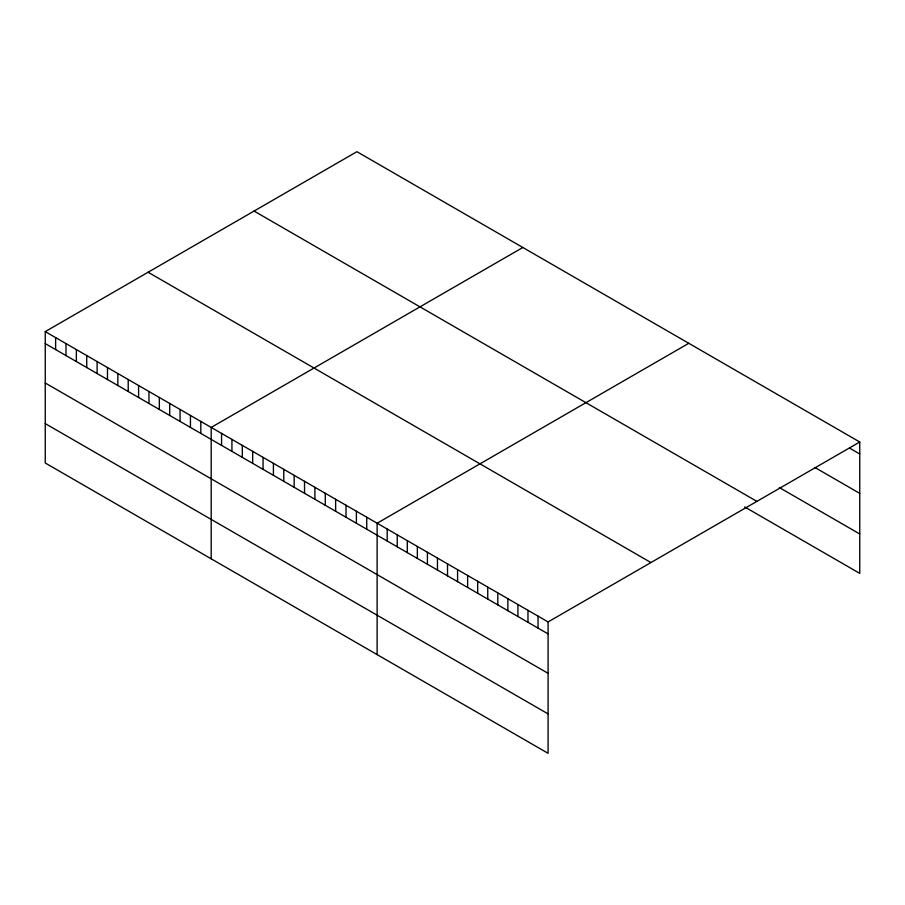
<?xml version="1.0" encoding="UTF-8"?>
<svg xmlns="http://www.w3.org/2000/svg" width="905" height="905" viewBox="0 0 905 905"><rect width="100%" height="100%" fill="white"/><g stroke="black" fill="none" stroke-linecap="round" stroke-linejoin="round"><path stroke-width="1.36" d="M45.25 331.615L548.091 621.927L548.091 753.311L45.25 462.998L45.25 331.615L356.909 151.689L859.75 442.002L859.75 573.385L744.657 506.936M522.841 247.484L211.193 427.42L211.193 558.804M688.784 343.289L377.125 523.226L377.125 654.609M548.091 621.927L859.75 442.002M849.693 448.179L859.75 453.982M815.054 467.58L859.75 493.383M779.296 487.524L859.75 533.984M254.056 211.057L756.908 501.381M148.092 272.235L650.944 562.559M45.25 343.595L548.091 633.907M45.25 382.996L548.091 673.32M45.25 423.597L548.091 713.909M538.034 616.124L538.034 628.104M527.977 610.321L527.977 622.301M517.92 604.517L517.92 616.497M507.863 598.703L507.863 610.683M497.807 592.899L497.807 604.879M487.75 587.096L487.75 599.076M477.693 581.293L477.693 593.273M467.636 575.478L467.636 587.458M457.579 569.675L457.579 581.655M447.523 563.872L447.523 575.852M437.466 558.068L437.466 570.048M427.409 552.254L427.409 564.234M417.352 546.45L417.352 558.43M407.295 540.647L407.295 552.627M397.238 534.832L397.238 546.824M387.182 529.029L387.182 541.009M366.751 517.241L366.751 529.221M356.389 511.246L356.389 523.226M346.015 505.262L346.015 517.241M335.642 499.277L335.642 511.257M325.268 493.282L325.268 505.262M314.895 487.297L314.895 499.277M304.533 481.313L304.533 493.293M294.159 475.329L294.159 487.309M283.785 469.333L283.785 481.313M273.412 463.349L273.412 475.329M263.05 457.364L263.05 469.344M252.676 451.369L252.676 463.349M242.302 445.384L242.302 457.364M231.929 439.4L231.929 451.38M221.555 433.405L221.555 445.384M200.82 421.436L200.82 433.416M190.446 415.452L190.446 427.432M180.072 409.456L180.072 421.436M169.699 403.472L169.699 415.452M159.337 397.487L159.337 409.467M148.963 391.492L148.963 403.472M138.589 385.507L138.589 397.487M128.216 379.523L128.216 391.503M117.854 373.527L117.854 385.507M107.48 367.543L107.48 379.523M97.107 361.559L97.107 373.539M86.733 355.563L86.733 367.554M76.359 349.579L76.359 361.559M65.997 343.595L65.997 355.575M55.624 337.61L55.624 349.59"/></g></svg>
